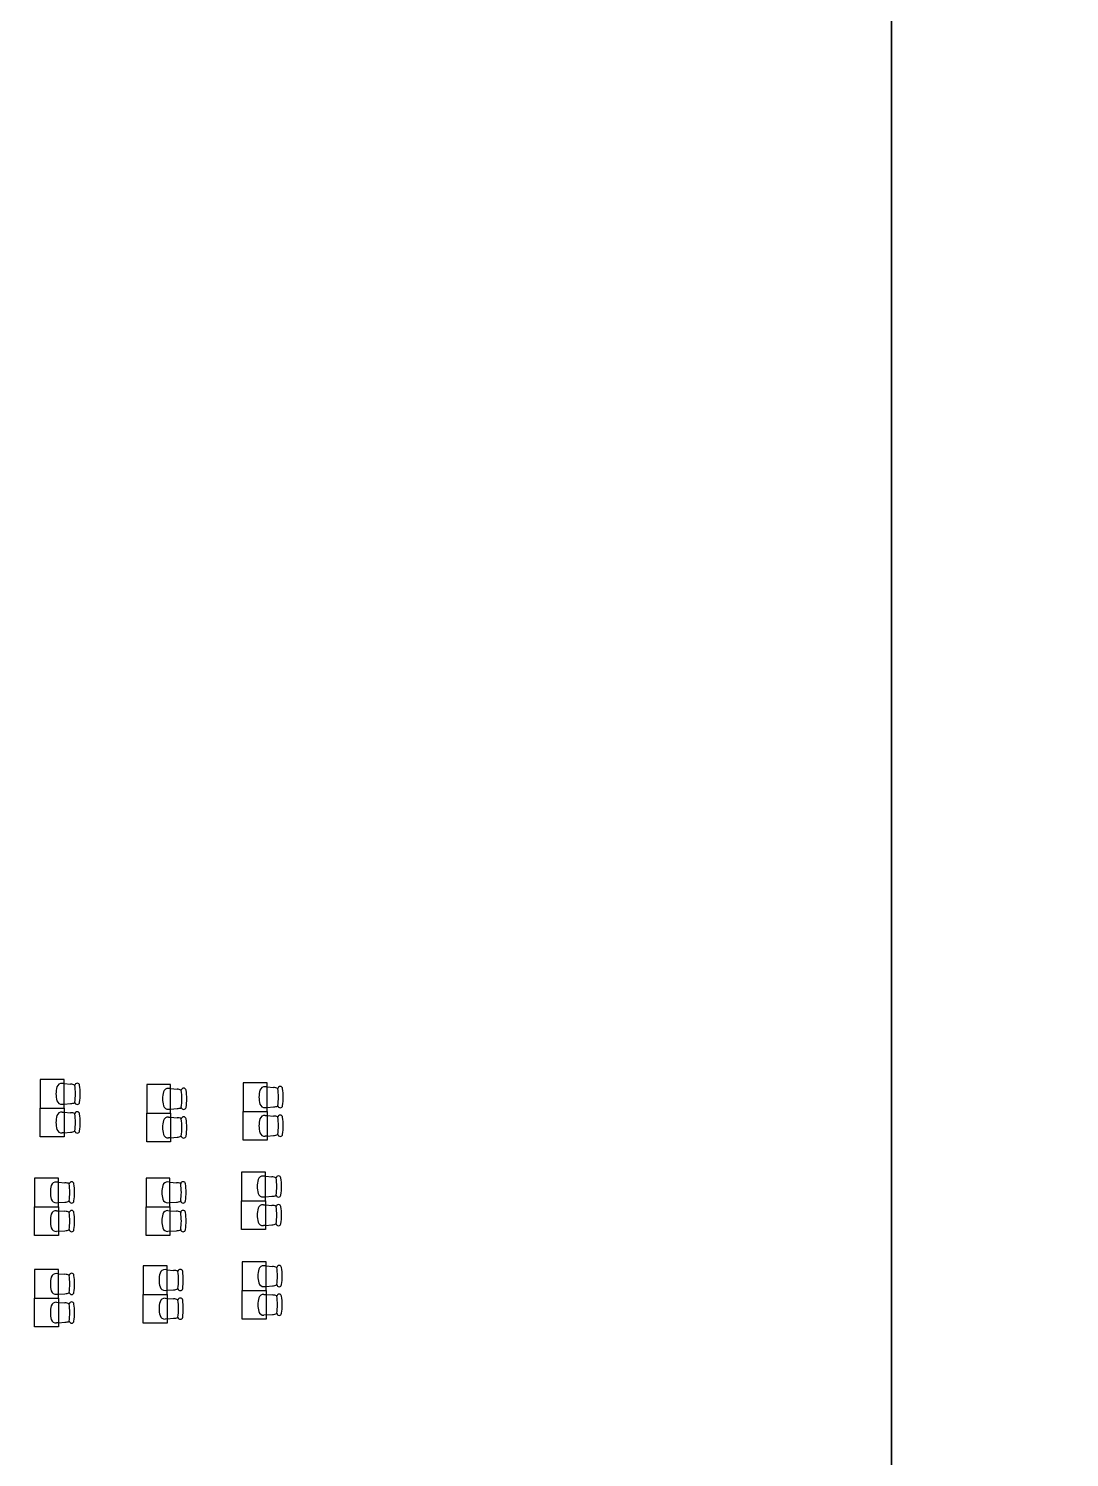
# Model space of a CAD drawing. Header units: metres. Extents: x -353 to 1688, y -477 to 135.
# Drawn here: x 81 to 102.77, y -257.75 to -227.84 of the extents above; entities that cross this region are included whole.
import ezdxf

# ---------------------------------------------------------------- set-up
doc = ezdxf.new("R2010")
doc.units = ezdxf.units.M
doc.header["$MEASUREMENT"] = 0
doc.layers.add('ID-LOOSE2', color=8, linetype='Continuous')

msp = doc.modelspace()

# ---------------------------------------------------------------- linework, layer by layer
at = {"layer": 'Defpoints'}
for points in [[(99.05282, -305.92207), (24.80282, -305.92207), (24.80282, -200.92207), (99.05282, -200.92207)], [(173.30282, -305.92207), (99.05282, -305.92207), (99.05282, -200.92207), (173.30282, -200.92207)]]:
    msp.add_lwpolyline(points, close=True, dxfattribs=at)
at = {"layer": 'ID-LOOSE2', "linetype": 'Continuous'}
for p, q in [((81.24163, -249.84155), (81.24163, -250.44155)), ((81.74163, -249.84155), (81.24163, -249.84155)), ((81.74163, -249.92785), (81.69884, -249.92406)), ((81.74163, -250.44155), (81.74163, -249.84155)), ((81.74163, -249.92785), (81.87671, -249.93981)), ((83.46921, -249.94588), (83.46921, -250.54588)), ((83.96921, -249.94588), (83.46921, -249.94588)), ((83.96921, -250.03218), (83.92642, -250.02839)), ((83.96921, -250.54588), (83.96921, -249.94588)), ((85.48794, -249.91111), (85.48794, -250.51111)), ((85.98794, -249.91111), (85.48794, -249.91111)), ((85.98794, -249.9974), (85.94515, -249.99361)), ((85.98794, -250.51111), (85.98794, -249.91111)), ((85.98794, -249.9974), (86.12301, -250.00936)), ((83.96921, -250.03218), (84.10428, -250.04414)), ((81.24163, -251.04155), (81.24163, -250.44155)), ((81.24163, -250.44155), (81.74163, -250.44155)), ((81.24163, -250.44155), (81.74163, -250.44155)), ((81.69884, -250.35905), (81.74163, -250.35595)), ((81.69884, -250.52406), (81.74163, -250.52716)), ((81.74163, -250.35595), (81.87671, -250.34616)), ((81.74163, -250.44155), (81.74163, -251.04155)), ((81.74163, -250.52716), (81.87671, -250.53695)), ((83.46921, -251.14588), (83.46921, -250.54588)), ((83.46921, -250.54588), (83.96921, -250.54588)), ((83.46921, -250.54588), (83.96921, -250.54588)), ((83.92642, -250.46338), (83.96921, -250.46028)), ((83.96921, -250.46028), (84.10428, -250.45049)), ((83.96921, -250.54588), (83.96921, -251.14588)), ((85.48794, -251.11111), (85.48794, -250.51111)), ((85.48794, -250.51111), (85.98794, -250.51111)), ((85.48794, -250.51111), (85.98794, -250.51111)), ((85.94515, -250.4286), (85.98794, -250.4255)), ((85.94515, -250.59361), (85.98794, -250.59671)), ((85.98794, -250.4255), (86.12301, -250.41571)), ((85.98794, -250.51111), (85.98794, -251.11111)), ((85.98794, -250.59671), (86.12301, -250.6065)), ((83.92642, -250.62839), (83.96921, -250.63149)), ((83.96921, -250.63149), (84.10428, -250.64128)), ((81.74163, -251.04155), (81.24163, -251.04155)), ((81.74163, -250.95526), (81.69884, -250.95905)), ((81.74163, -250.95526), (81.87671, -250.9433)), ((83.96921, -251.14588), (83.46921, -251.14588)), ((83.96921, -251.05959), (83.92642, -251.06338)), ((83.96921, -251.05959), (84.10428, -251.04763)), ((85.98794, -251.11111), (85.48794, -251.11111)), ((85.98794, -251.02481), (85.94515, -251.0286)), ((85.98794, -251.02481), (86.12301, -251.01285)), ((85.45202, -251.78187), (85.45202, -252.38187)), ((85.95202, -251.78187), (85.45202, -251.78187)), ((85.95202, -252.38187), (85.95202, -251.78187)), ((81.12336, -251.90505), (81.12336, -252.50505)), ((81.62336, -251.90505), (81.12336, -251.90505)), ((81.62336, -251.99134), (81.58057, -251.98755)), ((81.62336, -252.50505), (81.62336, -251.90505)), ((81.62336, -251.99134), (81.75844, -252.00331)), ((83.45611, -251.90444), (83.45611, -252.50444)), ((83.95611, -251.90444), (83.45611, -251.90444)), ((83.95611, -251.99073), (83.91332, -251.98694)), ((83.95611, -252.50444), (83.95611, -251.90444)), ((83.95611, -251.99073), (84.09118, -252.00269)), ((85.95202, -251.86816), (85.90923, -251.86437)), ((85.95202, -251.86816), (86.08709, -251.88012)), ((81.58057, -252.42255), (81.62336, -252.41945)), ((81.62336, -252.41945), (81.75844, -252.40966)), ((83.91332, -252.42194), (83.95611, -252.41883)), ((83.95611, -252.41883), (84.09118, -252.40904)), ((85.45202, -252.98187), (85.45202, -252.38187)), ((85.45202, -252.38187), (85.95202, -252.38187)), ((85.45202, -252.38187), (85.95202, -252.38187)), ((85.90923, -252.29936), (85.95202, -252.29626)), ((85.95202, -252.29626), (86.08709, -252.28647)), ((85.95202, -252.38187), (85.95202, -252.98187)), ((81.12336, -253.10505), (81.12336, -252.50505)), ((81.12336, -252.50505), (81.62336, -252.50505)), ((81.12336, -252.50505), (81.62336, -252.50505)), ((81.58057, -252.58755), (81.62336, -252.59065)), ((81.62336, -252.50505), (81.62336, -253.10505)), ((81.62336, -252.59065), (81.75844, -252.60044)), ((83.45611, -253.10444), (83.45611, -252.50444)), ((83.45611, -252.50444), (83.95611, -252.50444)), ((83.45611, -252.50444), (83.95611, -252.50444)), ((83.91332, -252.58694), (83.95611, -252.59004)), ((83.95611, -252.50444), (83.95611, -253.10444)), ((83.95611, -252.59004), (84.09118, -252.59983)), ((85.90923, -252.46437), (85.95202, -252.46747)), ((85.95202, -252.46747), (86.08709, -252.47726)), ((81.62336, -253.01876), (81.58057, -253.02255)), ((81.62336, -253.01876), (81.75844, -253.0068)), ((83.95611, -253.01815), (83.91332, -253.02194)), ((83.95611, -253.01815), (84.09118, -253.00618)), ((85.95202, -252.98187), (85.45202, -252.98187)), ((85.95202, -252.89557), (85.90923, -252.89936)), ((85.95202, -252.89557), (86.08709, -252.88361)), ((81.62336, -253.10505), (81.12336, -253.10505)), ((83.95611, -253.10444), (83.45611, -253.10444)), ((81.12336, -253.82124), (81.12336, -254.42124)), ((81.62336, -253.82124), (81.12336, -253.82124)), ((81.62336, -253.90753), (81.58057, -253.90374)), ((81.62336, -254.42124), (81.62336, -253.82124)), ((81.62336, -253.90753), (81.75844, -253.91949)), ((83.39728, -253.73911), (83.39728, -254.33911)), ((83.89728, -253.73911), (83.39728, -253.73911)), ((83.89728, -253.82541), (83.85449, -253.82162)), ((83.89728, -254.33911), (83.89728, -253.73911)), ((83.89728, -253.82541), (84.03235, -253.83737)), ((85.46571, -253.65699), (85.46571, -254.25699)), ((85.96571, -253.65699), (85.46571, -253.65699)), ((85.96571, -253.74328), (85.92292, -253.7395)), ((85.96571, -254.25699), (85.96571, -253.65699)), ((85.96571, -253.74328), (86.10078, -253.75525)), ((85.92292, -254.17449), (85.96571, -254.17139)), ((85.96571, -254.17139), (86.10078, -254.1616)), ((81.12336, -255.02124), (81.12336, -254.42124)), ((81.12336, -254.42124), (81.62336, -254.42124)), ((81.12336, -254.42124), (81.62336, -254.42124)), ((81.58057, -254.33873), (81.62336, -254.33563)), ((81.58057, -254.50374), (81.62336, -254.50684)), ((81.62336, -254.33563), (81.75844, -254.32584)), ((81.62336, -254.42124), (81.62336, -255.02124)), ((81.62336, -254.50684), (81.75844, -254.51663)), ((83.39728, -254.93911), (83.39728, -254.33911)), ((83.39728, -254.33911), (83.89728, -254.33911)), ((83.39728, -254.33911), (83.89728, -254.33911)), ((83.85449, -254.25661), (83.89728, -254.25351)), ((83.85449, -254.42162), (83.89728, -254.42472)), ((83.89728, -254.25351), (84.03235, -254.24372)), ((83.89728, -254.33911), (83.89728, -254.93911)), ((83.89728, -254.42472), (84.03235, -254.43451)), ((85.46571, -254.85699), (85.46571, -254.25699)), ((85.46571, -254.25699), (85.96571, -254.25699)), ((85.46571, -254.25699), (85.96571, -254.25699)), ((85.92292, -254.3395), (85.96571, -254.3426)), ((85.96571, -254.25699), (85.96571, -254.85699)), ((85.96571, -254.3426), (86.10078, -254.35239)), ((85.96571, -254.7707), (85.92292, -254.77449)), ((85.96571, -254.7707), (86.10078, -254.75874)), ((81.62336, -255.02124), (81.12336, -255.02124)), ((81.62336, -254.93494), (81.58057, -254.93873)), ((81.62336, -254.93494), (81.75844, -254.92298)), ((83.89728, -254.93911), (83.39728, -254.93911)), ((83.89728, -254.85282), (83.85449, -254.85661)), ((83.89728, -254.85282), (84.03235, -254.84086)), ((85.96571, -254.85699), (85.46571, -254.85699))]:
    msp.add_line(p, q, dxfattribs=at)
for centre, radius, start, end in [((82.09263, -250.14155), 0.5207, 163.891335, 196.108665), ((81.68999, -250.02527), 0.1016, 85, 163.89134), ((81.87671, -250.14298), 0.20318, 63.787788, 90), ((82.01643, -249.96975), 0.0508, 8.455473, 171.544527), ((80.76024, -250.14155), 1.2192, 351.544527, 8.455473), ((80.86073, -250.14155), 1.2192, 351.544527, 8.455473), ((83.91756, -250.1296), 0.1016, 85, 163.89134), ((84.24401, -250.07408), 0.0508, 8.455473, 171.544527), ((85.9363, -250.09482), 0.1016, 85, 163.89134), ((86.12301, -250.21254), 0.20318, 63.787788, 90), ((86.26274, -250.0393), 0.0508, 8.455473, 171.544527), ((81.68999, -250.25784), 0.1016, 196.10866, 275), ((81.87671, -250.14298), 0.20318, 270, 296.38199), ((82.01643, -250.31335), 0.0508, 188.455473, 351.544527), ((84.32021, -250.24588), 0.5207, 163.891335, 196.108665), ((84.10428, -250.24732), 0.20318, 63.787788, 90), ((82.98781, -250.24588), 1.2192, 351.544527, 8.455473), ((83.08831, -250.24588), 1.2192, 351.544527, 8.455473), ((86.33894, -250.21111), 0.5207, 163.891335, 196.108665), ((85.00655, -250.21111), 1.2192, 351.544527, 8.455473), ((85.10704, -250.21111), 1.2192, 351.544527, 8.455473), ((82.09263, -250.74155), 0.5207, 163.891335, 196.108665), ((81.68999, -250.62527), 0.1016, 85, 163.89134), ((81.87671, -250.74012), 0.20318, 63.61801, 90), ((82.01643, -250.56975), 0.0508, 8.455473, 171.544527), ((80.76024, -250.74155), 1.2192, 351.544527, 8.455473), ((80.86073, -250.74155), 1.2192, 351.544527, 8.455473), ((83.91756, -250.36217), 0.1016, 196.10866, 275), ((83.91756, -250.7296), 0.1016, 85, 163.89134), ((84.10428, -250.24732), 0.20318, 270, 296.38199), ((84.24401, -250.41769), 0.0508, 188.455473, 351.544527), ((84.24401, -250.67408), 0.0508, 8.455473, 171.544527), ((85.9363, -250.32739), 0.1016, 196.10866, 275), ((85.9363, -250.69482), 0.1016, 85, 163.89134), ((86.12301, -250.21254), 0.20318, 270, 296.38199), ((86.12301, -250.80968), 0.20318, 63.61801, 90), ((86.26274, -250.38291), 0.0508, 188.455473, 351.544527), ((86.26274, -250.6393), 0.0508, 8.455473, 171.544527), ((81.68999, -250.85784), 0.1016, 196.10866, 275), ((81.87671, -250.74012), 0.20318, 270, 296.212212), ((82.01643, -250.91335), 0.0508, 188.455473, 351.544527), ((84.32021, -250.84588), 0.5207, 163.891335, 196.108665), ((84.10428, -250.84445), 0.20318, 63.61801, 90), ((82.98781, -250.84588), 1.2192, 351.544527, 8.455473), ((83.08831, -250.84588), 1.2192, 351.544527, 8.455473), ((86.33894, -250.81111), 0.5207, 163.891335, 196.108665), ((85.00655, -250.81111), 1.2192, 351.544527, 8.455473), ((85.10704, -250.81111), 1.2192, 351.544527, 8.455473), ((83.91756, -250.96217), 0.1016, 196.10866, 275), ((84.10428, -250.84445), 0.20318, 270, 296.212212), ((84.24401, -251.01769), 0.0508, 188.455473, 351.544527), ((85.9363, -250.92739), 0.1016, 196.10866, 275), ((86.12301, -250.80968), 0.20318, 270, 296.212212), ((86.26274, -250.98291), 0.0508, 188.455473, 351.544527), ((81.97436, -252.20505), 0.5207, 163.891335, 196.108665), ((81.57172, -252.08877), 0.1016, 85, 163.89134), ((81.75844, -252.20648), 0.20318, 63.787788, 90), ((81.89816, -252.03325), 0.0508, 8.455473, 171.544527), ((80.64197, -252.20505), 1.2192, 351.544527, 8.455473), ((80.74246, -252.20505), 1.2192, 351.544527, 8.455473), ((84.30711, -252.20444), 0.5207, 163.891335, 196.108665), ((83.90446, -252.08816), 0.1016, 85, 163.89134), ((84.09118, -252.20587), 0.20318, 63.787788, 90), ((84.23091, -252.03264), 0.0508, 8.455473, 171.544527), ((82.97471, -252.20444), 1.2192, 351.544527, 8.455473), ((83.07521, -252.20444), 1.2192, 351.544527, 8.455473), ((86.30302, -252.08187), 0.5207, 163.891335, 196.108665), ((85.90037, -251.96558), 0.1016, 85, 163.89134), ((86.08709, -252.0833), 0.20318, 63.787788, 90), ((86.22682, -251.91006), 0.0508, 8.455473, 171.544527), ((84.97062, -252.08187), 1.2192, 351.544527, 8.455473), ((85.07112, -252.08187), 1.2192, 351.544527, 8.455473), ((81.57172, -252.32133), 0.1016, 196.10866, 275), ((81.75844, -252.20648), 0.20318, 270, 296.38199), ((81.89816, -252.37685), 0.0508, 188.455473, 351.544527), ((83.90446, -252.32072), 0.1016, 196.10866, 275), ((84.09118, -252.20587), 0.20318, 270, 296.38199), ((84.23091, -252.37624), 0.0508, 188.455473, 351.544527), ((85.90037, -252.19815), 0.1016, 196.10866, 275), ((86.08709, -252.0833), 0.20318, 270, 296.38199), ((86.22682, -252.25367), 0.0508, 188.455473, 351.544527), ((81.97436, -252.80505), 0.5207, 163.891335, 196.108665), ((81.57172, -252.68877), 0.1016, 85, 163.89134), ((81.75844, -252.80362), 0.20318, 63.61801, 90), ((81.89816, -252.63325), 0.0508, 8.455473, 171.544527), ((80.64197, -252.80505), 1.2192, 351.544527, 8.455473), ((80.74246, -252.80505), 1.2192, 351.544527, 8.455473), ((84.30711, -252.80444), 0.5207, 163.891335, 196.108665), ((83.90446, -252.68816), 0.1016, 85, 163.89134), ((84.09118, -252.80301), 0.20318, 63.61801, 90), ((84.23091, -252.63264), 0.0508, 8.455473, 171.544527), ((82.97471, -252.80444), 1.2192, 351.544527, 8.455473), ((83.07521, -252.80444), 1.2192, 351.544527, 8.455473), ((86.30302, -252.68187), 0.5207, 163.891335, 196.108665), ((85.90037, -252.56558), 0.1016, 85, 163.89134), ((86.08709, -252.68044), 0.20318, 63.61801, 90), ((86.22682, -252.51006), 0.0508, 8.455473, 171.544527), ((84.97062, -252.68187), 1.2192, 351.544527, 8.455473), ((85.07112, -252.68187), 1.2192, 351.544527, 8.455473), ((81.57172, -252.92133), 0.1016, 196.10866, 275), ((81.75844, -252.80362), 0.20318, 270, 296.212212), ((81.89816, -252.97685), 0.0508, 188.455473, 351.544527), ((83.90446, -252.92072), 0.1016, 196.10866, 275), ((84.09118, -252.80301), 0.20318, 270, 296.212212), ((84.23091, -252.97624), 0.0508, 188.455473, 351.544527), ((85.90037, -252.79815), 0.1016, 196.10866, 275), ((86.08709, -252.68044), 0.20318, 270, 296.212212), ((86.22682, -252.85367), 0.0508, 188.455473, 351.544527), ((81.57172, -254.00495), 0.1016, 85, 163.89134), ((81.89816, -253.94943), 0.0508, 8.455473, 171.544527), ((84.24828, -254.03911), 0.5207, 163.891335, 196.108665), ((83.84563, -253.92283), 0.1016, 85, 163.89134), ((84.03235, -254.04055), 0.20318, 63.787788, 90), ((84.17208, -253.86731), 0.0508, 8.455473, 171.544527), ((82.91588, -254.03911), 1.2192, 351.544527, 8.455473), ((83.01638, -254.03911), 1.2192, 351.544527, 8.455473), ((86.31671, -253.95699), 0.5207, 163.891335, 196.108665), ((85.91407, -253.84071), 0.1016, 85, 163.89134), ((86.10078, -253.95842), 0.20318, 63.787788, 90), ((86.24051, -253.78519), 0.0508, 8.455473, 171.544527), ((84.98432, -253.95699), 1.2192, 351.544527, 8.455473), ((85.08481, -253.95699), 1.2192, 351.544527, 8.455473), ((81.97436, -254.12124), 0.5207, 163.891335, 196.108665), ((81.75844, -254.12267), 0.20318, 63.787788, 90), ((80.64197, -254.12124), 1.2192, 351.544527, 8.455473), ((80.74246, -254.12124), 1.2192, 351.544527, 8.455473), ((83.84563, -254.1554), 0.1016, 196.10866, 275), ((85.91407, -254.07328), 0.1016, 196.10866, 275), ((86.10078, -253.95842), 0.20318, 270, 296.38199), ((86.24051, -254.12879), 0.0508, 188.455473, 351.544527), ((81.57172, -254.23752), 0.1016, 196.10866, 275), ((81.57172, -254.60495), 0.1016, 85, 163.89134), ((81.75844, -254.12267), 0.20318, 270, 296.38199), ((81.89816, -254.29304), 0.0508, 188.455473, 351.544527), ((81.89816, -254.54943), 0.0508, 8.455473, 171.544527), ((84.24828, -254.63911), 0.5207, 163.891335, 196.108665), ((83.84563, -254.52283), 0.1016, 85, 163.89134), ((84.03235, -254.04055), 0.20318, 270, 296.38199), ((84.03235, -254.63768), 0.20318, 63.61801, 90), ((84.17208, -254.21092), 0.0508, 188.455473, 351.544527), ((84.17208, -254.46731), 0.0508, 8.455473, 171.544527), ((82.91588, -254.63911), 1.2192, 351.544527, 8.455473), ((83.01638, -254.63911), 1.2192, 351.544527, 8.455473), ((86.31671, -254.55699), 0.5207, 163.891335, 196.108665), ((85.91407, -254.44071), 0.1016, 85, 163.89134), ((86.10078, -254.55556), 0.20318, 63.61801, 90), ((86.24051, -254.38519), 0.0508, 8.455473, 171.544527), ((84.98432, -254.55699), 1.2192, 351.544527, 8.455473), ((85.08481, -254.55699), 1.2192, 351.544527, 8.455473), ((81.97436, -254.72124), 0.5207, 163.891335, 196.108665), ((81.75844, -254.71981), 0.20318, 63.61801, 90), ((80.64197, -254.72124), 1.2192, 351.544527, 8.455473), ((80.74246, -254.72124), 1.2192, 351.544527, 8.455473), ((83.84563, -254.7554), 0.1016, 196.10866, 275), ((85.91407, -254.67328), 0.1016, 196.10866, 275), ((86.10078, -254.55556), 0.20318, 270, 296.212212), ((86.24051, -254.72879), 0.0508, 188.455473, 351.544527), ((81.57172, -254.83752), 0.1016, 196.10866, 275), ((81.75844, -254.71981), 0.20318, 270, 296.212212), ((81.89816, -254.89304), 0.0508, 188.455473, 351.544527), ((84.03235, -254.63768), 0.20318, 270, 296.212212), ((84.17208, -254.81092), 0.0508, 188.455473, 351.544527)]:
    msp.add_arc(centre, radius, start, end, dxfattribs=at)

doc.saveas('drawing.dxf')
